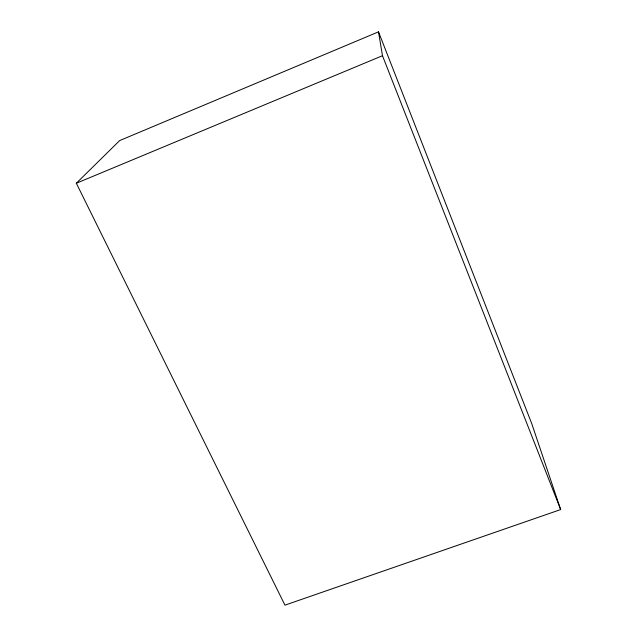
<?xml version="1.0" encoding="UTF-8"?>
<svg xmlns="http://www.w3.org/2000/svg" width="637" height="637" viewBox="0 0 637 637"><rect width="100%" height="100%" fill="white"/><g stroke="black" fill="none" stroke-linecap="round" stroke-linejoin="round"><path stroke-width="0.96" d="M76.336 183.257L119.676 140.57L378.513 31.85L531.728 423.573L560.664 509.568L284.954 605.15L76.336 183.257L382.479 55.722L378.513 31.85M382.479 55.722L560.664 509.568"/></g></svg>
